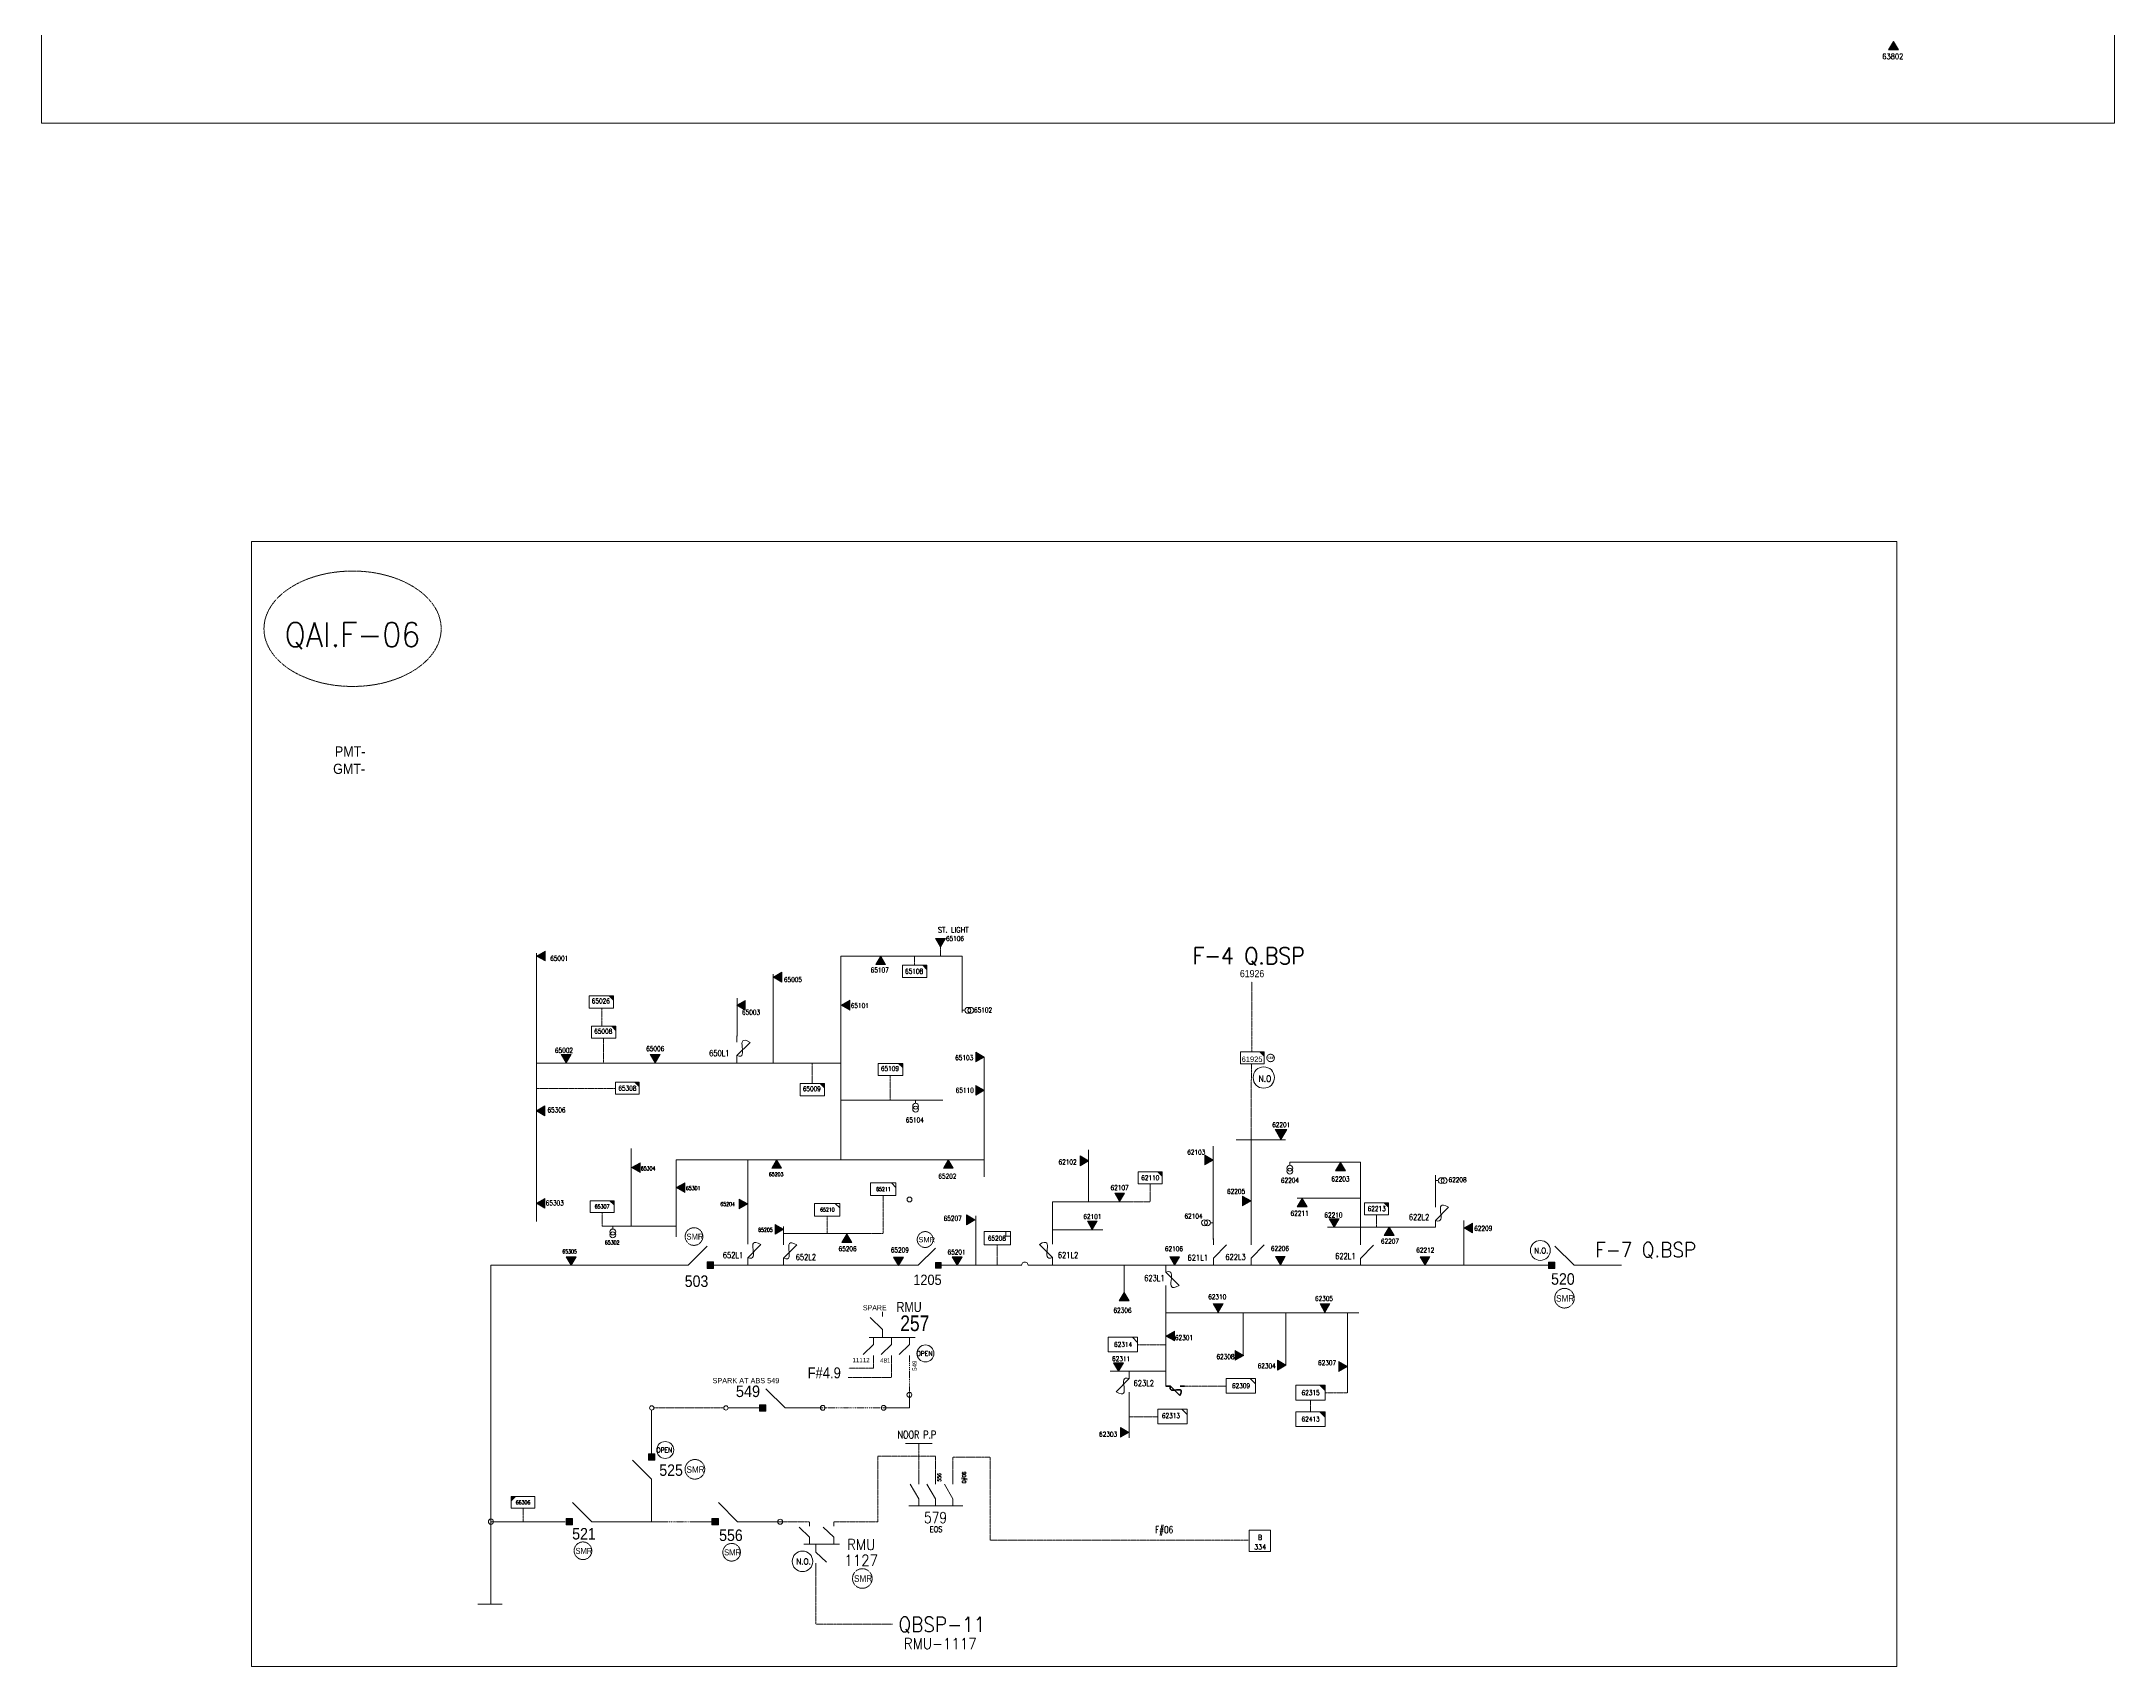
# Model space of a CAD drawing. Header units: metres. Extents: x 65984 to 144644, y -19036 to 23726.
# Drawn here: x 93712 to 95513, y 8435 to 9847 of the extents above; entities that cross this region are included whole.
import ezdxf
from ezdxf.enums import TextEntityAlignment as Align

# ---------------------------------------------------------------- set-up
doc = ezdxf.new("R2010")
doc.units = ezdxf.units.M
doc.header["$MEASUREMENT"] = 0
doc.linetypes.add('DGN Style 3', pattern=[0.013877, 0, -0.013877])
doc.linetypes.add('DGN Style 4', pattern=[1.6, 0.8, -0.4, 0, -0.4])
doc.layers.get('0').update_dxf_attribs({"color": 95, "lineweight": 40})
for name, color, linetype, lineweight in [('ABS', 7, 'Continuous', 40), ('ABS NUMBER', 112, 'Continuous', 30), ('d_eos', 111, 'Continuous', 40), ('d_eos no', 121, 'Continuous', 40), ('d_switch', 95, 'Continuous', 40), ('d_tf', 1, 'Continuous', 40), ('d_tf no', 6, 'Continuous', 40), ('d_ug cable', 95, 'Continuous', 40), ('d_village name', 7, 'Continuous', 40), ('fedr no', 95, 'Continuous', 40), ('GRID STATION  04', 7, 'Continuous', 40), ('Level 37', 7, 'Continuous', 0), ('O H MAIN FEEDER', 4, 'Continuous', 100), ('SW N O', 114, 'Continuous', 30)]:
    doc.layers.add(name, color=color, linetype=linetype, lineweight=lineweight)
doc.styles.add('NASKHF', font='naskhf.shx', dxfattribs={"height": 8})
doc.styles.add('Style-Arial', font='arial.ttf')
doc.styles.add('Style-ENGINEERING', font='ENGINEERING.shx')
doc.styles.add('Style-msdefault', font='msdefault.shx')
doc.styles.add('Style-simplex', font='simplex.shx')
doc.styles.add('Style-STANDARD', font='STANDARD.shx')

# ---------------------------------------------------------------- blocks, each defined once
blk = doc.blocks.new('*U1303')
at = {"layer": 'd_eos', "color": 7, "linetype": 'Continuous', "lineweight": 13, "ltscale": 0.702598}
for p, q in [((-29.4, 54.9), (-29.3, -54.9)), ((-29.4, 34.8), (-14.7, 34.8)), ((-14.7, 34.8), (14.7, 17.4)), ((14.7, 34.8), (29.4, 34.8)), ((-29.3, -1), (-14.7, -1)), ((-29.3, -34.7), (-14.7, -34.7)), ((-14.7, -1), (0, -9.7)), ((-14.7, -34.7), (0, -43.4)), ((0, -9.7), (14.7, -18.4)), ((14.7, -1), (29.4, -1)), ((14.7, -34.7), (29.4, -34.7)), ((0, -43.4), (14.7, -52.1))]:
    blk.add_line(p, q, dxfattribs=at)
blk = doc.blocks.new('ABS2_1_1')
at = {"color": 0, "linetype": 'ByBlock', "lineweight": -2, "ltscale": 500}
for q in [(-29900, 43500), (0, 0)]:
    blk.add_line((0, 13600), q, dxfattribs=at)
at = {"color": 0, "linetype": 'ByBlock', "lineweight": -2, "ltscale": 500, "flags": 128}
for points in [[(5000, 43600), (-5000, 43600), (-5000, 53600), (5000, 53600)], [(3791, 49653), (3791, 49653), (3791, 49653)]]:
    blk.add_lwpolyline(points, close=True, dxfattribs=at)
at = {"color": 0, "linetype": 'ByBlock', "lineweight": -2, "ltscale": 500}
for points in [[(5000, 43600), (-5000, 43600), (5000, 53600), (-5000, 53600)], [(3791, 49653), (3791, 49653), (3791, 49653)]]:
    blk.add_solid(points, dxfattribs=at)
blk = doc.blocks.new('TF_2_3')
at = {"layer": 'd_village name', "color": 0, "linetype": 'Continuous', "lineweight": -2, "ltscale": 500}
blk.add_line((3150, 2475), (4950, 675), dxfattribs=at)
blk.add_3dface([(-5050, 2475), (4950, 2475), (4950, -2525), (-5050, -2525)], dxfattribs=at)
blk = doc.blocks.new('exist.us-1000kva_1_2')
at = {"layer": 'd_village name', "color": 0, "linetype": 'Continuous', "lineweight": -2, "ltscale": 500, "flags": 128}
blk.add_lwpolyline([(19997, 6459), (16400, 10000), (20000, 10000)], close=True, dxfattribs=at)
at = {"layer": 'd_village name', "color": 0, "linetype": 'Continuous', "lineweight": -2, "ltscale": 500, "extrusion": (0, 0, -1)}
blk.add_solid([(-19997, 6459), (-16400, 10000), (-20000, 10000)], dxfattribs=at)
at = {"layer": 'd_village name', "color": 0, "linetype": 'DGN Style 3', "lineweight": -2, "ltscale": 500, "xscale": 2, "yscale": 2}
blk.add_blockref('TF_2_3', (10100, 5050), dxfattribs=at)
blk = doc.blocks.new('TRANS_2_2')
at = {"color": 0, "linetype": 'Continuous', "lineweight": -2, "ltscale": 500, "flags": 128}
blk.add_lwpolyline([(8668600, 4991700), (8668600, -5008300), (9500, -8300)], close=True, dxfattribs=at)
at = {"color": 0, "linetype": 'Continuous', "lineweight": -2, "ltscale": 500}
blk.add_solid([(8668600, 4991700), (8668600, -5008300), (9500, -8300)], dxfattribs=at)
blk = doc.blocks.new('TFU_1_2')
at = {"layer": 'd_switch', "color": 0, "linetype": 'Continuous', "lineweight": -2, "ltscale": 500}
blk.add_line((0, 5000), (0, 0), dxfattribs=at)
for centre in [(0, 15000), (0, 10000)]:
    blk.add_circle(centre, 5000, dxfattribs=at)
blk = doc.blocks.new('SS_1_2')
at = {"layer": 'd_village name', "color": 0, "linetype": 'ByBlock', "lineweight": -2, "ltscale": 500, "flags": 128}
blk.add_lwpolyline([(3475, 2125), (5225, 2125), (5225, 375)], close=True, dxfattribs=at)
at = {"layer": 'd_village name', "color": 0, "linetype": 'ByBlock', "lineweight": -2, "ltscale": 500, "extrusion": (0, 0, -1)}
blk.add_solid([(-3475, 2125), (-5225, 2125), (-5225, 375)], dxfattribs=at)
at = {"layer": 'd_village name', "color": 0, "linetype": 'ByBlock', "lineweight": -2, "ltscale": 500}
blk.add_3dface([(-4775, 2125), (5225, 2125), (5225, -2875), (-4775, -2875)], dxfattribs=at)
blk = doc.blocks.new('TF3_3_2')
at = {"layer": 'd_village name', "color": 0, "linetype": 'Continuous', "lineweight": -2, "ltscale": 500}
for p, q in [((5650, 4500), (9150, 4500)), ((9150, 4500), (9150, 1000))]:
    blk.add_line(p, q, dxfattribs=at)
at = {"layer": 'd_village name', "color": 0, "linetype": 'Continuous', "lineweight": -2, "ltscale": 500, "flags": 128}
blk.add_lwpolyline([(9150, 1000), (5650, 1000), (5650, 4500)], dxfattribs=at)
at = {"layer": 'd_village name', "color": 0, "linetype": 'Continuous', "lineweight": -2, "ltscale": 500}
blk.add_3dface([(-10850, 4500), (9150, 4500), (9150, -5500), (-10850, -5500)], dxfattribs=at)
blk = doc.blocks.new('FUSE01_1')
at = {"color": 0, "linetype": 'ByBlock', "lineweight": -2, "ltscale": 500}
blk.add_line((0, -8575), (0, -11275), dxfattribs=at)
at = {"color": 0, "linetype": 'ByBlock', "lineweight": -2, "ltscale": 500, "flags": 128}
blk.add_lwpolyline([(0, 25), (0, -2875), (-5600, -8475)], dxfattribs=at)
at = {"color": 0, "linetype": 'ByBlock', "lineweight": -2, "ltscale": 500}
blk.add_open_spline([(-5600, -8475), (1700, -12675), (-5800, -675), (0, -2875)], degree=3, dxfattribs=at)
blk = doc.blocks.new('TFU_2_2')
at = {"layer": 'd_switch', "color": 0, "linetype": 'Continuous', "lineweight": -2, "ltscale": 500}
blk.add_line((0, 5000), (0, 0), dxfattribs=at)
for centre in [(0, 15000), (0, 10000)]:
    blk.add_circle(centre, 5000, dxfattribs=at)
blk = doc.blocks.new('*U1304')
at = {"color": 5, "linetype": 'Continuous', "lineweight": 13, "ltscale": 0.002048}
blk.add_line((-13.4, 14.5), (-13.4, 27.4), dxfattribs=at)
at = {"color": 5, "linetype": 'Continuous', "lineweight": 13, "ltscale": 0.426762}
for p, q in [((-13.4, -25.4), (-13.4, -17)), ((-13.4, -27.5), (-13.4, -19.4))]:
    blk.add_line(p, q, dxfattribs=at)
at = {"color": 5, "linetype": 'Continuous', "lineweight": 13, "ltscale": 0.002048, "flags": 128}
blk.add_lwpolyline([(-13.4, -26.8), (-13.4, -12.9), (13.4, 14)], dxfattribs=at)
blk = doc.blocks.new('*U1305')
at = {"color": 7, "linetype": 'Continuous', "lineweight": 13, "ltscale": 0.002048}
blk.add_line((-13.4, 14.5), (-13.4, 27.4), dxfattribs=at)
at = {"color": 7, "linetype": 'Continuous', "lineweight": 13, "ltscale": 0.002048, "flags": 128}
for points in [[(-13.4, -26.8), (-13.4, -12.9), (13.4, 14)], [(-13.4, -27.5), (-13.4, -16.7)]]:
    blk.add_lwpolyline(points, dxfattribs=at)
blk = doc.blocks.new('*U1306')
at = {"color": 7, "linetype": 'Continuous', "lineweight": 13, "ltscale": 0.002048}
blk.add_line((-13.4, 14.3), (-13.4, 27.2), dxfattribs=at)
at = {"color": 7, "linetype": 'Continuous', "lineweight": 13, "ltscale": 0.002048, "flags": 128}
blk.add_lwpolyline([(-13.4, -27), (-13.4, -13.1), (13.4, 13.8)], dxfattribs=at)
at = {"color": 7, "linetype": 'Continuous', "lineweight": 13, "ltscale": 0.426762, "flags": 128}
blk.add_lwpolyline([(-13.4, -27.2), (-13.4, -20.2)], dxfattribs=at)
blk = doc.blocks.new('*U1307')
at = {"layer": 'd_eos', "color": 7, "linetype": 'Continuous', "lineweight": 13, "ltscale": 0.759139}
for p, q in [((2.8, 10.6), (-4, 17.6)), ((-4.6, 10.6), (-7.5, 10.6)), ((2.8, -1.6), (-4, 5.5)), ((7.5, 10.6), (2.8, 10.6)), ((7.5, 13.7), (7.5, -17.6)), ((-4.6, -1.6), (-7.5, -1.6)), ((-4.6, -13.7), (-7.5, -13.7)), ((2.8, -13.7), (-4, -6.7)), ((7.5, -1.6), (2.8, -1.6)), ((7.5, -13.7), (2.8, -13.7))]:
    blk.add_line(p, q, dxfattribs=at)
blk = doc.blocks.new('*U3827')
at = {"layer": 'SW N O', "color": 3, "lineweight": 13, "ltscale": 0.426762}
blk.add_circle((0, 0), 16.8, dxfattribs=at)
at = {"layer": 'SW N O', "color": 3, "lineweight": 13, "style": 'Style-STANDARD'}
blk.add_text('N.O.', height=9.6, dxfattribs=at).set_placement((1.7, -0.2), align=Align.MIDDLE_CENTER)
blk = doc.blocks.new('*U3891')
at = {"layer": 'SW N O', "color": 3, "lineweight": 13, "ltscale": 0.426762}
blk.add_circle((0, 0), 16.8, dxfattribs=at)
at = {"layer": 'SW N O', "color": 3, "lineweight": 13, "insert": (1.7, -1.8), "char_height": 9.6, "attachment_point": 5, "line_spacing_factor": 0.6, "style": 'Style-STANDARD'}
blk.add_mtext('N.O', dxfattribs=at)
blk = doc.blocks.new('*U4004')
at = {"layer": 'SW N O', "color": 3, "lineweight": 13, "extrusion": (0, 0, -1)}
blk.add_circle((0, 0), 16.8, dxfattribs=at)
at = {"layer": 'SW N O', "color": 3, "lineweight": 13, "extrusion": (0, 0, -1), "style": 'Style-STANDARD'}
blk.add_text('OPEN', height=9.6, dxfattribs=at).set_placement((-1.7, -0.2), align=Align.MIDDLE_CENTER)
blk = doc.blocks.new('*U4262')
at = {"layer": 'SW N O', "color": 3, "lineweight": 13, "ltscale": 0.426762}
blk.add_circle((0, 0), 16.8, dxfattribs=at)
at = {"layer": 'SW N O', "color": 3, "lineweight": 13, "style": 'Style-STANDARD'}
blk.add_text('N.O.', height=9.6, dxfattribs=at).set_placement((1.7, -0.2), align=Align.MIDDLE_CENTER)

msp = doc.modelspace()

# ---------------------------------------------------------------- linework, layer by layer
at = {"color": 5, "linetype": 'Continuous', "lineweight": 13, "ltscale": 0.426762}
for p, q in [((94406.2, 8875.5), (94406.2, 9052.4)), ((94511.6, 9052.4), (94511.6, 9003.4)), ((94347.3, 8959.5), (94347.3, 9036.8)), ((94316, 8982.8), (94316, 9015.8)), ((94141.7, 8959.5), (94141.7, 8821.7)), ((94530.8, 8875.5), (94530.8, 8964.8)), ((94406.2, 8927.1), (94494.9, 8927.1)), ((94224.1, 8817.8), (94224.1, 8885.1)), ((94621.5, 8839), (94621.5, 8884)), ((94729.9, 8806), (94729.9, 8887.2)), ((94749.8, 8892.8), (94792.6, 8892.8)), ((94263.1, 8875.5), (94263.1, 8808.3)), ((94857.8, 8842.1), (94802.7, 8842.1)), ((94263.1, 8817.8), (94198.7, 8817.8)), ((94356.5, 8805.8), (94356.5, 8817.5)), ((94356.5, 8811.3), (94429.3, 8811.3)), ((94523.4, 8783.7), (94523.4, 8826.8)), ((94857.8, 8816.9), (94829.1, 8816.9)), ((94857.8, 8803.1), (94857.8, 8817.1)), ((94947.6, 8783.7), (94947.6, 8822.6)), ((94652.5, 8783.7), (94652.5, 8760.2)), ((94755.9, 8742.5), (94755.9, 8705.2)), ((94793, 8742.5), (94793, 8696.5)), ((94846.4, 8742.5), (94846.4, 8673)), ((94656.9, 8691.5), (94656.9, 8687)), ((94656.9, 8670.1), (94656.9, 8633.7))]:
    msp.add_line(p, q, dxfattribs=at)
at = {"color": 5, "linetype": 'DGN Style 3', "lineweight": 13}
for p, q in [((94470.3, 9052.7), (94470.3, 9044.4)), ((94492.8, 9060.2), (94492.8, 9052.4)), ((94198.5, 8991.6), (94198.5, 9007.1)), ((94200, 8959.5), (94200, 8981)), ((94381.3, 8941.6), (94381.3, 8959.5)), ((94762.8, 8901.3), (94763, 8958.8)), ((94210.3, 8937.4), (94141.7, 8937.4)), ((94449.2, 8927.1), (94449.2, 8948.6)), ((94198.7, 8817.8), (94198.7, 8829.5)), ((94871.7, 8817.2), (94871.7, 8827.6)), ((94542.2, 8783.7), (94542.2, 8801.6)), ((94688.7, 8714.6), (94664.2, 8714.6)), ((94704.9, 8678.6), (94741, 8678.6)), ((94827.2, 8673), (94846.4, 8673)), ((94243.7, 8659.8), (94304.4, 8659.7)), ((94656.9, 8651.9), (94681.6, 8651.9)), ((94130.1, 8560.9), (94130.1, 8572.5)), ((94379, 8560.9), (94354.1, 8560.9)), ((94438.3, 8560.9), (94400, 8560.9)), ((94760.3, 8544.7), (94536.1, 8544.7))]:
    msp.add_line(p, q, dxfattribs=at)
at = {"color": 22, "linetype": 'DGN Style 3', "lineweight": 13}
msp.add_line((94763.5, 9030.1), (94763.5, 8969.1), dxfattribs=at)
at = {"color": 7, "linetype": 'Continuous', "lineweight": 13}
msp.add_line((94485.5, 8628.9), (94462.4, 8628.9), dxfattribs=at)
at = {"color": 5, "linetype": 'Continuous', "lineweight": 13, "ltscale": 0.426762, "flags": 128}
for points in [[(94406.2, 8959.5), (94141.7, 8959.5), (94141.7, 9055)], [(94406.2, 9052.4), (94511.6, 9052.4)], [(94325.3, 8806.3), (94325.3, 8875.5), (94263.1, 8875.5)], [(94325.3, 8875.5), (94530.8, 8875.5), (94530.8, 8860.5)], [(94857.8, 8813.1), (94857.8, 8873.2), (94796.4, 8873.2)], [(94922.9, 8836.7), (94922.9, 8862)], [(94590.2, 8806.8), (94590.2, 8839), (94656.7, 8839)], [(94590.2, 8806.8), (94590.2, 8814.6), (94633.8, 8814.6)], [(94857.8, 8816.9), (94923, 8816.9)], [(94688.7, 8764.5), (94688.7, 8678.6)], [(94688.7, 8691.6), (94640.4, 8691.6)]]:
    msp.add_lwpolyline(points, dxfattribs=at)
at = {"color": 5, "linetype": 'DGN Style 3', "lineweight": 13, "flags": 128}
for points in [[(94675, 8854.6), (94675, 8839), (94656.7, 8839)], [(94429.3, 8811.3), (94443.1, 8811.3), (94443.1, 8844.4)], [(94394.4, 8811.3), (94394.4, 8826.6)], [(94488.4, 8599.7), (94488.4, 8617.7), (94438.3, 8617.7), (94438.3, 8560.9)], [(94474, 8599.7), (94474, 8628.9)], [(94503.6, 8599.7), (94503.6, 8617), (94536.1, 8617), (94536.1, 8544.7)]]:
    msp.add_lwpolyline(points, dxfattribs=at)
at = {"color": 7, "linetype": 'Continuous', "lineweight": 13, "ltscale": 0.426762, "flags": 128}
msp.add_lwpolyline([(94590.2, 8783.7), (94590.2, 8787.2)], dxfattribs=at)
at = {"color": 7, "linetype": 'DGN Style 3', "lineweight": 13, "flags": 128}
msp.add_lwpolyline([(94384.6, 8524.9), (94384.6, 8471.8), (94451.2, 8471.8)], dxfattribs=at)
at = {"layer": 'd_eos', "color": 7, "linetype": 'Continuous', "lineweight": 13, "ltscale": 0.964951}
for p, q in [((94442.3, 8727.9), (94431.7, 8738.2)), ((94442.3, 8739.2), (94442.3, 8743.4)), ((94442.3, 8720.9), (94442.3, 8727.9))]:
    msp.add_line(p, q, dxfattribs=at)
at = {"layer": 'd_eos', "color": 2, "linetype": 'Continuous', "lineweight": 13, "ltscale": 0.824313}
for p, q in [((94379, 8557), (94379, 8560.6)), ((94400, 8556.9), (94400, 8560.6)), ((94379.1, 8547.4), (94370, 8556.2)), ((94405.1, 8541.4), (94374.1, 8541.4)), ((94379.1, 8541.4), (94379.1, 8547.4)), ((94384.6, 8541.4), (94384.6, 8534.5)), ((94400, 8547.4), (94391, 8556.1)), ((94400, 8541.4), (94400, 8547.4)), ((94384.6, 8534.5), (94393.7, 8525.7)), ((94384.6, 8524.9), (94384.6, 8521.3))]:
    msp.add_line(p, q, dxfattribs=at)
at = {"layer": 'd_tf no', "color": 5, "linetype": 'Continuous', "lineweight": 13, "ltscale": 0.426762}
msp.add_line((94688.6, 8742.5), (94856.4, 8742.5), dxfattribs=at)
at = {"layer": 'd_ug cable', "color": 5, "linetype": 'DGN Style 4', "lineweight": 13}
msp.add_line((94276.2, 8560.9), (94252.5, 8560.9), dxfattribs=at)
at = {"layer": 'd_ug cable', "color": 98, "linetype": 'DGN Style 3', "lineweight": 13, "flags": 128}
for points in [[(94434.7, 8701.7), (94434.7, 8694.3)], [(94450.3, 8701.7), (94450.3, 8686.3)], [(94450.2, 8686.3), (94412.7, 8686.3)], [(94434.7, 8694.3), (94413.1, 8694.3)]]:
    msp.add_lwpolyline(points, dxfattribs=at)
at = {"layer": 'd_ug cable', "color": 5, "linetype": 'DGN Style 4', "lineweight": 13, "flags": 128}
for points in [[(94465.9, 8703.8), (94465.9, 8671.1), (94466.3, 8671.1)], [(94443.4, 8659.8), (94390.6, 8659.8)]]:
    msp.add_lwpolyline(points, dxfattribs=at)
at = {"layer": 'd_ug cable', "color": 5, "linetype": 'DGN Style 3', "lineweight": 13, "flags": 128}
msp.add_lwpolyline([(94814.4, 8666.6), (94814.4, 8656.3)], dxfattribs=at)
at = {"layer": 'd_ug cable', "color": 2, "linetype": 'DGN Style 3', "lineweight": 13}
msp.add_circle((94779.7, 8963.9), 3.26, dxfattribs=at)
at = {"layer": 'd_ug cable', "color": 1, "linetype": 'DGN Style 3', "lineweight": 13}
for centre, radius in [((94278.6, 8808.7), 7.67), ((94479.5, 8806.1), 6.9), ((95035.1, 8755.1), 8.52), ((94279.4, 8606.4), 8.52), ((94182.1, 8535.6), 7.67), ((94311.3, 8534.3), 7.67), ((94424.9, 8511.5), 8.52)]:
    msp.add_circle(centre, radius, dxfattribs=at)
at = {"layer": 'fedr no', "color": 82, "linetype": 'DGN Style 3', "lineweight": 13, "true_color": 0x1dc70e}
msp.add_ellipse((93981.9, 9336.9), major_axis=(77, 0), ratio=0.651175, dxfattribs=at)
at = {"layer": 'GRID STATION  04', "color": 5, "linetype": 'Continuous', "lineweight": 13, "ltscale": 0.588932, "flags": 128}
msp.add_lwpolyline([(94779.5, 8553.4), (94761.2, 8553.4), (94761.2, 8535), (94779.5, 8535)], close=True, dxfattribs=at)
at = {"layer": 'O H MAIN FEEDER', "color": 5, "lineweight": 13, "ltscale": 0.426762}
for p, q in [((94102.1, 8783.7), (94266.6, 8783.8)), ((94295.7, 8783.7), (94469.8, 8783.7)), ((94490.7, 8783.7), (94563.4, 8783.7)), ((94568.9, 8783.7), (95020.8, 8783.7)), ((95050.2, 8783.7), (95084.5, 8783.7)), ((94241.8, 8657.9), (94241.8, 8618.1)), ((94241.8, 8590.4), (94241.8, 8560.9)), ((94252.5, 8560.9), (94196.3, 8560.9)), ((94294.3, 8560.9), (94276.2, 8560.9)), ((94090.7, 8489.1), (94111.9, 8489.1))]:
    msp.add_line(p, q, dxfattribs=at)
at = {"layer": 'O H MAIN FEEDER', "color": 140, "lineweight": 13, "ltscale": 0.498271, "flags": 128}
for points in [[(93711.5, 10760), (95513.1, 10760), (95513.1, 9776.3), (93711.5, 9776.3)], [(93894.2, 8435), (95323.8, 8435), (95323.8, 9412.6), (93894.2, 9412.6)]]:
    msp.add_lwpolyline(points, close=True, dxfattribs=at)
at = {"layer": 'O H MAIN FEEDER', "color": 5, "lineweight": 13, "ltscale": 0.426762, "flags": 128}
for points in [[(94762.8, 8807.1), (94762.8, 8901.3)], [(94102.1, 8783.7), (94102, 8489.1)], [(94166.6, 8560.9), (94102.1, 8560.9)], [(94354.3, 8560.9), (94323.4, 8560.9)]]:
    msp.add_lwpolyline(points, dxfattribs=at)
at = {"layer": 'O H MAIN FEEDER', "color": 5, "lineweight": 13, "ltscale": 30, "flags": 128}
for points in [[(94465.9, 8671.1), (94465.9, 8659.8), (94443.4, 8659.8)], [(94335.5, 8659.8), (94308.2, 8659.8)], [(94390.6, 8659.8), (94361.6, 8659.8)]]:
    msp.add_lwpolyline(points, dxfattribs=at)
at = {"layer": 'O H MAIN FEEDER', "color": 5, "lineweight": 13, "ltscale": 0.498271}
for centre in [(94465.9, 8840.9), (94465.8, 8671.1), (94390.5, 8659.8), (94443.4, 8659.8)]:
    msp.add_circle(centre, 2.09, dxfattribs=at)
at = {"layer": 'O H MAIN FEEDER', "color": 5, "lineweight": 13, "ltscale": 0.448444}
for centre in [(94241.9, 8659.8), (94306.3, 8659.7)]:
    msp.add_circle(centre, 1.88, dxfattribs=at)
at = {"layer": 'O H MAIN FEEDER', "color": 5, "lineweight": 13, "ltscale": 0.426762}
for centre in [(94102.1, 8560.9), (94353.5, 8560.8)]:
    msp.add_circle(centre, 2.21, dxfattribs=at)
msp.add_arc((94566.1, 8783.8), 2.77, 359.5975, 181.4893, dxfattribs=at)

# ---------------------------------------------------------------- block references
at = {"color": 5, "linetype": 'Continuous', "lineweight": 13, "ltscale": 0.556508, "xscale": 0.002118508137390746, "yscale": 0.002118508137390746, "zscale": 0.002441080165275587}
for p in [(94470, 9039.9), (94197.6, 9013.4), (94199.7, 8987.1), (94448.9, 8954.7), (94381, 8937.1)]:
    msp.add_blockref('SS_1_2', p, dxfattribs=at)
at = {"color": 5, "linetype": 'Continuous', "lineweight": 13, "ltscale": 0.426762}
for name, p, xscale, yscale, zscale, rotation in [('TFU_1_2', (94511.5, 9005.3), 0.0005121147199878851, 0.0005121147199878851, 0.0005121147199878851, 269.9999999999999), ('FUSE01_1', (94315.9, 8960.1), 0.00204845887995154, 0.00204845887995154, 0.00204845887995154, 179.9999999999997), ('TFU_1_2', (94471.2, 8927.1), 0.0005121147199878851, 0.0005121147199878851, 0.0005121147199878851, 179.9999999999999), ('TFU_2_2', (94796.4, 8873.2), 0.0005121147199878851, 0.0005121147199878851, 0.0005121147199878851, 179.9999999999999), ('TFU_2_2', (94922.9, 8857.3), 0.0005121147199878851, 0.0005121147199878851, 0.0005121147199878851, 269.9999999999999), ('TFU_1_2', (94208, 8817.8), 0.0005121147199878851, 0.0005121147199878851, 0.0005121147199878851, 179.9999999999999), ('TFU_2_2', (94729.9, 8820.7), 0.0005121147199878851, 0.0005121147199878851, 0.0005121147199878851, 89.9999999999999)]:
    msp.add_blockref(name, p, dxfattribs=dict(at, xscale=xscale, yscale=yscale, zscale=zscale, rotation=rotation))
at = {"color": 2, "linetype": 'DGN Style 3', "lineweight": 13, "ltscale": 0.547401, "xscale": 0.001034471729073227, "yscale": 0.001034471729073227, "zscale": 0.001220540082637794, "rotation": 359.9999999999999}
msp.add_blockref('exist.us-1000kva_1_2', (94753.4, 8958.8), dxfattribs=at)
at = {"color": 5, "linetype": 'DGN Style 3', "lineweight": 13, "ltscale": 0.547401, "xscale": 0.001034471729073227, "zscale": 0.001220540082637794}
for p, yscale, rotation in [((94210.3, 8932.4), 0.001034471729073227, 359.9999999999999), ((94664.7, 8854.6), 0.001034471729073227, 359.9999999999999), ((94188.4, 8829.5), 0.001034471729073227, 359.9999999999999), ((94861.4, 8827.6), 0.001034471729073227, 359.9999999999999), ((94140.4, 8572.5), -0.001034471729073227, 180.0000000000001)]:
    msp.add_blockref('exist.us-1000kva_1_2', p, dxfattribs=dict(at, yscale=yscale, rotation=rotation))
at = {"color": 5, "linetype": 'DGN Style 3', "lineweight": 13, "ltscale": 0.569647, "xscale": 0.00219941988647052, "yscale": 0.00219941988647052, "zscale": 0.002441080165275587, "rotation": 359.9999999999999}
for p in [(94443.2, 8849.9), (94394.5, 8832.1)]:
    msp.add_blockref('TF_2_3', p, dxfattribs=at)
at = {"color": 7, "linetype": 'Continuous', "lineweight": 13, "ltscale": 0.426762, "xscale": 0.00204845887995154, "zscale": 0.00204845887995154}
for p, yscale, rotation in [((94922.9, 8816.8), 0.00204845887995154, 179.9999999999997), ((94325.3, 8784.4), 0.00204845887995154, 179.9999999999997), ((94356.5, 8784), 0.00204845887995154, 179.9999999999398), ((94688.7, 8783.6), -0.00204845887995154, 180.0000000000004), ((94656.9, 8691.1), 0.00204845887995154, 359.9999999999997)]:
    msp.add_blockref('FUSE01_1', p, dxfattribs=dict(at, yscale=yscale, rotation=rotation))
at = {"color": 5, "linetype": 'Continuous', "lineweight": 13, "ltscale": 0.587287, "xscale": 0.001150235713568434, "yscale": 0.001150235713568434, "zscale": 0.001220227624376638, "rotation": 359.9999999999999}
msp.add_blockref('TF3_3_2', (94543.2, 8807.9), dxfattribs=at)
at = {"color": 7, "linetype": 'Continuous', "lineweight": 13, "ltscale": 0.426762}
for name, p, xscale, yscale, zscale in [('FUSE01_1', (94590.2, 8784.5), 0.00204845887995154, -0.00204845887995154, 0.00204845887995154), ('*U1306', (94863.5, 8795.3), 0.4267622666565712, 0.4267622666565712, 0.4267622666565712)]:
    msp.add_blockref(name, p, dxfattribs=dict(at, xscale=xscale, yscale=yscale, zscale=zscale))
at = {"color": 5, "linetype": 'Continuous', "lineweight": 13, "ltscale": 0.426762, "xscale": 0.4267622666565712, "yscale": 0.4267622666565712, "zscale": 0.4267622666565712}
msp.add_blockref('*U1304', (94735.7, 8795.4), dxfattribs=at)
at = {"color": 7, "linetype": 'Continuous', "lineweight": 13, "ltscale": 0.002048, "xscale": 0.4267622666565712, "yscale": 0.4267622666565712, "zscale": 0.4267622666565712}
msp.add_blockref('*U1305', (94768.5, 8795.4), dxfattribs=at)
at = {"color": 5, "linetype": 'DGN Style 3', "lineweight": 13, "ltscale": 0.630024, "xscale": 0.002559601588154855, "yscale": 0.002559601588154855, "zscale": 0.002441080165275587, "rotation": 359.9999999999999}
for p in [(94651.5, 8714.9), (94754, 8679), (94694.6, 8652.3)]:
    msp.add_blockref('TF_2_3', p, dxfattribs=at)
at = {"color": 5, "linetype": 'Continuous', "lineweight": 106, "ltscale": 0.341073, "xscale": 0.001431493800723194, "yscale": 0.001431493800723194, "zscale": 0.00204845887995154, "rotation": 89.99999999999962}
msp.add_blockref('FUSE01_1', (94688.7, 8678.6), dxfattribs=at)
at = {"color": 5, "linetype": 'DGN Style 3', "lineweight": 13, "ltscale": 0.630396, "xscale": 0.001280917013912203, "yscale": 0.001280917013912203, "zscale": 0.001280917013912203, "rotation": 359.9999999999999}
for p in [(94801.5, 8666.6), (94801.5, 8643.5)]:
    msp.add_blockref('exist.us-1000kva_1_2', p, dxfattribs=at)
at = {"layer": 'ABS', "color": 2, "linetype": 'Continuous', "lineweight": 13, "ltscale": 0.829472, "xscale": 0.000555747191877611, "zscale": 0.0003680335276451397}
for p, yscale, rotation in [((94265.9, 8783.8), 0.000555747191877611, 269.9999999999996), ((95051, 8783.7), -0.0005557471918776113, 270.0000000000004), ((94241.8, 8590.2), 0.000555747191877611, 359.9999999999996), ((94197.3, 8560.9), -0.0005557471918776113, 270.0000000000005), ((94324, 8560.9), -0.0005557471918776113, 270.0000000000004)]:
    msp.add_blockref('ABS2_1_1', p, dxfattribs=dict(at, yscale=yscale, rotation=rotation))
at = {"layer": 'ABS', "color": 2, "linetype": 'Continuous', "lineweight": 13, "ltscale": 0.746525, "xscale": 0.0005001724726898499, "yscale": 0.0005001724726898499, "zscale": 0.0003312301748806258, "rotation": 269.9999999999996}
msp.add_blockref('ABS2_1_1', (94466.6, 8783.7), dxfattribs=at)
at = {"layer": 'ABS', "color": 7, "linetype": 'Continuous', "lineweight": 13, "ltscale": 0.829472, "xscale": 0.000555747191877611, "yscale": -0.0005557471918776113, "zscale": 0.0003680335276451397, "rotation": 270.0000000000002}
msp.add_blockref('ABS2_1_1', (94365.3, 8659.8), dxfattribs=at)
at = {"layer": 'd_eos', "color": 7, "linetype": 'Continuous', "lineweight": 13, "ltscale": 0.759139, "xscale": 1.283856626138869, "yscale": 1.283856626138869, "zscale": 1.283856626138869, "rotation": 90.00000000000004}
msp.add_blockref('*U1307', (94448.3, 8711.3), dxfattribs=at)
at = {"layer": 'd_eos', "color": 7, "linetype": 'Continuous', "lineweight": 13, "ltscale": 0.702598, "extrusion": (0, 0, -1), "xscale": 0.4267622666565712, "yscale": 0.4267622666565712, "zscale": 0.4267622666565712, "rotation": 89.99999999999993}
msp.add_blockref('*U1303', (-94488.8, 8587.1), dxfattribs=at)
at = {"layer": 'd_tf', "color": 251, "linetype": 'Continuous', "lineweight": 13, "ltscale": 0.426762, "xscale": 8.535245333131417e-07, "yscale": 8.535245333131417e-07, "zscale": 8.535245333131417e-07, "rotation": 269.9999999999999}
msp.add_blockref('TRANS_2_2', (95321, 9847.3), dxfattribs=at)
at = {"layer": 'd_tf', "color": 5, "linetype": 'Continuous', "lineweight": 13, "ltscale": 0.426762, "xscale": 8.535245333131417e-07, "yscale": 8.535245333131417e-07, "zscale": 8.535245333131417e-07}
for p, rotation in [((94492.8, 9060.2), 89.9999999999997), ((94440.9, 9052.4), 269.9999999999999), ((94167.5, 8959.5), 90.0000000000002), ((94244.8, 8959.5), 90.0000000000002), ((94530.8, 8964.7), 179.9999999999999), ((94530.8, 8935.8), 179.9999999999999), ((94350.4, 8875.5), 270.0000000000007), ((94499.6, 8875.5), 270.0000000000007), ((94621.5, 8874.5), 180.000000000001), ((94729.8, 8875.2), 179.9999999999999), ((94840.5, 8873.1), 270), ((94648.5, 8839), 90.00000000000021), ((94325.3, 8837), 180.000000000001), ((94762.8, 8839.6), 179.9999999999999), ((94807.2, 8841.9), 270), ((94356.5, 8815), 180.0000000000007), ((94411.4, 8810.8), 270.0000000000003), ((94522.8, 8823.2), 180.000000000001), ((94624.7, 8814.6), 90.00000000000021), ((94834.9, 8816.6), 90.000000000001), ((94882.8, 8816.9), 270), ((94171.8, 8783.8), 90.00000000000037), ((94456.3, 8783.5), 90.000000000001), ((94507.3, 8783.7), 90.000000000001), ((94696.3, 8783.7), 90.00000000000021), ((94788.2, 8783.9), 90.00000000000021), ((94913.9, 8783.7), 89.99999999999999), ((94652.5, 8760.2), 270), ((94734.1, 8742.7), 90.00000000000021), ((94826.9, 8742.7), 90.00000000000021), ((94756.3, 8705.4), 179.9999999999999), ((94647.5, 8691.6), 90.00000000000024), ((94793, 8696.9), 179.9999999999999), ((94846.4, 8695.7), 180), ((94656.6, 8638.5), 179.9999999999998)]:
    msp.add_blockref('TRANS_2_2', p, dxfattribs=dict(at, rotation=rotation))
for p in [(94141.8, 9052.5), (94347.6, 9034.1), (94315.7, 9009.7), (94406.5, 9009.8), (94141.7, 8917.9), (94224.3, 8868.6), (94263.1, 8851.2), (94141.7, 8837.6), (94947.8, 8816.2), (94688.7, 8722.2)]:
    msp.add_blockref('TRANS_2_2', p, dxfattribs=at)
at = {"layer": 'd_tf', "color": 5, "linetype": 'Continuous', "lineweight": 13, "ltscale": 0.480714, "xscale": 1.015379214889518e-06, "yscale": 1.015379214889518e-06, "zscale": 8.535245333131417e-07, "rotation": 89.99999999999999}
msp.add_blockref('TRANS_2_2', (94788.7, 8892.9), dxfattribs=at)
at = {"layer": 'd_tf', "color": 5, "linetype": 'Continuous', "lineweight": 13, "ltscale": 0.283977, "xscale": 4.260358279019461e-07, "yscale": 4.260358279019461e-07, "zscale": 8.535245333131417e-07, "rotation": 89.99999999999999}
msp.add_blockref('TRANS_2_2', (94834.9, 8816.6), dxfattribs=at)
at = {"layer": 'SW N O', "color": 3, "lineweight": 13, "xscale": 0.5520764147734872, "yscale": 0.5520764147734872, "zscale": 0.5520764147734872, "rotation": 359.9999999999999}
msp.add_blockref('*U3891', (94773.8, 8946.9), dxfattribs=at)
at = {"layer": 'SW N O', "color": 3, "lineweight": 13}
for name, p, xscale, yscale, zscale in [('*U3827', (95014.1, 8796.6), 0.512960202895507, 0.512960202895507, 0.512960202895507), ('*U4262', (94372.9, 8526.4), 0.5313391478628682, 0.5313391478628682, 0.5313391478628682)]:
    msp.add_blockref(name, p, dxfattribs=dict(at, xscale=xscale, yscale=yscale, zscale=zscale))
at = {"layer": 'SW N O', "color": 3, "lineweight": 13, "extrusion": (0, 0, -1), "xscale": 0.4379763909181025, "yscale": 0.4379763909181025, "zscale": 0.4379763909181025}
for p in [(-94479.7, 8707.1), (-94253.6, 8623.2)]:
    msp.add_blockref('*U4004', p, dxfattribs=at)

# ---------------------------------------------------------------- texts
at = {"color": 5, "linetype": 'Continuous', "lineweight": 13, "width": 0.833333}
for s, height, style, p in [('65106', 4.17, 'Style-simplex', (94505.4, 9067.7)), ('65001', 4.17, 'Style-simplex', (94161.5, 9050.5)), ('65005', 4.17, 'Style-simplex', (94364.6, 9032)), ('65107', 4.17, 'Style-simplex', (94440, 9040.3)), ('65108', 4.17, 'Style-simplex', (94469.9, 9039.2)), ('65026', 4.17, 'Style-simplex', (94197.6, 9013.4)), ('65101', 4.17, 'Style-simplex', (94422.7, 9009.4)), ('65003', 4.17, 'Style-simplex', (94328.2, 9003.6)), ('65102', 4.17, 'Style-simplex', (94529.8, 9005.6)), ('65002', 4.17, 'Style-simplex', (94165.6, 8970.5)), ('65008', 4.17, 'Style-simplex', (94199.7, 8987.1)), ('65006', 4.17, 'Style-simplex', (94244.9, 8972)), ('650L1', 5.12, 'Style-STANDARD', (94300.6, 8968.1)), ('65109', 4.17, 'Style-simplex', (94448.9, 8954.7)), ('65103', 4.17, 'Style-simplex', (94513.4, 8964.1)), ('65308', 4.17, 'Style-simplex', (94220.7, 8937.6)), ('65009', 4.17, 'Style-simplex', (94381, 8937.1)), ('65110', 4.17, 'Style-simplex', (94513.9, 8935.8)), ('65306', 4.17, 'Style-simplex', (94159.1, 8918.7)), ('65104', 4.17, 'Style-simplex', (94470.5, 8910)), ('62201', 4.17, 'Style-simplex', (94788.9, 8905.8)), ('62103', 4.17, 'Style-simplex', (94715.1, 8882)), ('65304', 3.36, 'Style-simplex', (94238.7, 8867.9)), ('65203', 3.36, 'Style-simplex', (94350, 8862.8)), ('62102', 4.17, 'Style-simplex', (94603.3, 8873.5)), ('65301', 3.36, 'Style-simplex', (94277.9, 8850.7)), ('65211', 3.36, 'Style-simplex', (94443.2, 8849.9)), ('65202', 4.17, 'Style-simplex', (94498.8, 8861.1)), ('62107', 4.17, 'Style-simplex', (94648.5, 8851.2)), ('62110', 4.17, 'Style-simplex', (94675.1, 8859.8)), ('62205', 4.17, 'Style-simplex', (94749.7, 8847.9)), ('62204', 4.17, 'Style-simplex', (94796.5, 8857.5)), ('62203', 4.17, 'Style-simplex', (94840.4, 8858.7)), ('62208', 4.17, 'Style-simplex', (94942.2, 8858)), ('65303', 4.17, 'Style-simplex', (94157.6, 8837.9)), ('65307', 3.42, 'Style-simplex', (94198.7, 8834.8)), ('65204', 3.36, 'Style-simplex', (94307.8, 8836.9)), ('65210', 3.36, 'Style-simplex', (94394.5, 8832.1)), ('62101', 4.17, 'Style-simplex', (94624.8, 8826.1)), ('62104', 4.17, 'Style-simplex', (94712.7, 8826.4)), ('62211', 4.17, 'Style-simplex', (94804.9, 8828.9)), ('62210', 4.17, 'Style-simplex', (94834.3, 8827.4)), ('62213', 4.17, 'Style-simplex', (94871.9, 8832.9)), ('65205', 3.36, 'Style-simplex', (94340.7, 8814.5)), ('65207', 4.17, 'Style-simplex', (94503.4, 8824.5)), ('62209', 4.17, 'Style-simplex', (94964.5, 8815.8)), ('65305', 3.36, 'Style-simplex', (94170.5, 8795.7)), ('65302', 3.36, 'Style-simplex', (94207.5, 8803.5)), ('65206', 4.17, 'Style-simplex', (94412.1, 8798.1)), ('65209', 4.17, 'Style-simplex', (94457.5, 8797)), ('65201', 4.17, 'Style-simplex', (94506.8, 8795.2)), ('65208', 4.17, 'Style-simplex', (94541.8, 8807.2)), ('62106', 4.17, 'Style-simplex', (94695.7, 8798.1)), ('621L1', 5.12, 'Style-STANDARD', (94716.4, 8790.3)), ('62206', 4.17, 'Style-simplex', (94787.8, 8798.3)), ('62207', 4.17, 'Style-simplex', (94883.4, 8804.6)), ('62212', 4.17, 'Style-simplex', (94914.1, 8796.9)), ('62310', 4.17, 'Style-simplex', (94733.3, 8756.3)), ('62305', 4.17, 'Style-simplex', (94826.1, 8754.8)), ('62306', 4.17, 'Style-simplex', (94651, 8744.6)), ('62301', 4.17, 'Style-simplex', (94704.4, 8720.8)), ('62311', 4.17, 'Style-simplex', (94649.8, 8702.5)), ('62314', 4.17, 'Style-simplex', (94651.5, 8714.9)), ('62308', 4.17, 'Style-simplex', (94740.5, 8704.3)), ('62304', 4.17, 'Style-simplex', (94776.3, 8696.3)), ('62307', 4.17, 'Style-simplex', (94828.8, 8699)), ('62309', 4.17, 'Style-simplex', (94754, 8679)), ('62315', 4.17, 'Style-simplex', (94814.5, 8673)), ('62313', 4.17, 'Style-simplex', (94693.1, 8653)), ('62413', 4.17, 'Style-simplex', (94814.5, 8650)), ('62303', 4.17, 'Style-simplex', (94638.5, 8636.9)), ('66306', 3.36, 'Style-simplex', (94130, 8577.7))]:
    msp.add_text(s, height=height, dxfattribs=dict(at, style=style)).set_placement(p, align=Align.MIDDLE_CENTER)
at = {"color": 7, "linetype": 'Continuous', "lineweight": 13, "style": 'Style-STANDARD'}
for s, height, width, p in [('622L2', 5.12, 0.833333, (94908.7, 8825.6)), ('652L1', 5.12, 0.833333, (94312.5, 8792.6)), ('652L2', 5.12, 0.833333, (94375.8, 8790.8)), ('621L2', 5.12, 0.833333, (94603.7, 8792.6)), ('622L3', 5.12, 0.833333, (94749.2, 8790.9)), ('622L1', 5.12, 0.833333, (94844.7, 8791.7)), ('623L1', 5.12, 0.833333, (94678.7, 8772.6)), ('623L2', 5.12, 0.833333, (94669.5, 8681.2)), ('F#06', 5.97, 0.857143, (94687.2, 8554))]:
    msp.add_text(s, height=height, dxfattribs=dict(at, width=width)).set_placement(p, align=Align.MIDDLE_CENTER)
at = {"layer": 'ABS NUMBER', "color": 2, "lineweight": 13, "style": 'Style-Arial', "width": 0.88}
for s, height, p in [('503', 10, (94280.8, 8769.9)), ('1205', 9, (94481.5, 8771.1)), ('520', 10, (95033.7, 8771.8)), ('525', 10, (94258.7, 8605.7)), ('521', 10, (94183, 8550.4)), ('556', 10, (94310.7, 8549.1))]:
    msp.add_text(s, height=height, dxfattribs=at).set_placement(p, align=Align.MIDDLE_CENTER)
at = {"layer": 'ABS NUMBER', "color": 7, "lineweight": 13, "style": 'Style-Arial', "width": 0.9}
msp.add_text('549', height=10, dxfattribs=at).set_placement((94336, 8679.2), align=Align.TOP_RIGHT)
at = {"layer": 'd_eos no', "color": 7, "linetype": 'Continuous', "lineweight": 13}
for s, height, style, width, p in [('PMT-', 8.84, 'Style-Arial', 0.88, (93966.5, 9234.7)), ('GMT-', 8.84, 'Style-Arial', 0.88, (93965, 9219.6)), ('SPARE', 4.44, 'Style-msdefault', 0.818182, (94425.4, 8749))]:
    msp.add_text(s, height=height, dxfattribs=dict(at, style=style, width=width)).set_placement(p, align=Align.TOP_LEFT)
at = {"layer": 'd_eos no', "color": 7, "linetype": 'Continuous', "lineweight": 13, "style": 'Style-msdefault'}
for s, height, width, p in [('RMU', 8.8, 0.818182, (94476.5, 8751.9)), ('257', 13.58, 0.833333, (94483.1, 8740.1))]:
    msp.add_text(s, height=height, dxfattribs=dict(at, width=width)).set_placement(p, align=Align.TOP_RIGHT)
at = {"layer": 'd_switch', "color": 98, "linetype": 'Continuous', "lineweight": 13, "style": 'Style-ENGINEERING', "width": 0.921053}
msp.add_text('11112', height=3.8, dxfattribs=at).set_placement((94431.2, 8703.2), align=Align.TOP_RIGHT)
msp.add_text('481', height=3.8, dxfattribs=at).set_placement((94440.4, 8699.1))
at = {"layer": 'd_switch', "color": 5, "linetype": 'Continuous', "lineweight": 13, "style": 'Style-ENGINEERING', "width": 0.921053}
msp.add_text('549', height=3.8, rotation=90, dxfattribs=at).set_placement((94472.2, 8692))
at = {"layer": 'd_tf no', "color": 251, "linetype": 'Continuous', "lineweight": 13, "style": 'Style-STANDARD', "width": 0.909091}
msp.add_text('63802', height=4.69, dxfattribs=at).set_placement((95320.4, 9834.3), align=Align.MIDDLE_CENTER)
at = {"layer": 'd_tf no', "color": 7, "linetype": 'Continuous', "lineweight": 13, "style": 'Style-STANDARD', "width": 0.909091}
msp.add_text('ST. LIGHT', height=4.69, dxfattribs=at).set_placement((94503.9, 9075.2), align=Align.MIDDLE_CENTER)
at = {"layer": 'd_tf no', "color": 7, "linetype": 'Continuous', "lineweight": 40, "style": 'Style-msdefault', "width": 0.909091}
msp.add_text('61926', height=6.25, dxfattribs=at).set_placement((94763.6, 9037.2), align=Align.MIDDLE_CENTER)
at = {"layer": 'd_tf no', "color": 2, "linetype": 'Continuous', "lineweight": 13, "style": 'Style-msdefault', "width": 0.909091}
msp.add_text('61925', height=4.69, dxfattribs=at).set_placement((94763.6, 8962.8), align=Align.MIDDLE_CENTER)
at = {"layer": 'd_tf no', "color": 1, "linetype": 'Continuous', "lineweight": 40, "style": 'Style-msdefault', "width": 0.945946}
msp.add_text('SMR', height=2.11, dxfattribs=at).set_placement((94777, 8965.1), align=Align.TOP_LEFT)
at = {"layer": 'd_tf no', "color": 2, "lineweight": 13, "attachment_point": 1, "style": 'NASKHF'}
for insert, char_height in [((94272.1, 8811.2), 5.152), ((94473.6, 8808.3), 4.637), ((95027.8, 8757.8), 5.724), ((94272.1, 8609.1), 5.724), ((94175.6, 8538.1), 5.152), ((94304.8, 8536.8), 5.152), ((94417.7, 8514.3), 5.724)]:
    msp.add_mtext('\\Fmsdefault;\\H1x;\\W0.925;SMR\\P', dxfattribs=dict(at, insert=insert, char_height=char_height))
at = {"layer": 'd_tf no', "color": 2, "linetype": 'Continuous', "lineweight": 40, "insert": (94294.7, 8685.8), "char_height": 4.596, "attachment_point": 1, "style": 'NASKHF'}
msp.add_mtext('\\Fmsdefault;\\H1x;\\W0.947368;SPARK AT ABS 549', dxfattribs=at)
at = {"layer": 'fedr no', "color": 6, "linetype": 'Continuous', "lineweight": 13, "insert": (93981.9, 9330.7), "char_height": 21.25, "attachment_point": 5, "style": 'Style-STANDARD'}
msp.add_mtext('QAI.F-06', dxfattribs=at)
at = {"layer": 'fedr no', "color": 55, "linetype": 'Continuous', "lineweight": 13, "attachment_point": 5, "style": 'Style-STANDARD'}
for s, insert, char_height in [('F-4 Q.BSP', (94760.7, 9052), 14.33), ('F-7 Q.BSP', (95105.7, 8796.6), 12.9), ('QBSP-11', (94494, 8471), 12.9)]:
    msp.add_mtext(s, dxfattribs=dict(at, insert=insert, char_height=char_height))
at = {"layer": 'GRID STATION  04', "color": 55, "linetype": 'Continuous', "lineweight": 13, "style": 'Style-msdefault', "width": 0.888889}
msp.add_text('F#4.9', height=9.52, dxfattribs=at).set_placement((94377.3, 8695), align=Align.TOP_LEFT)
at = {"layer": 'GRID STATION  04', "color": 5, "linetype": 'Continuous', "lineweight": 13, "style": 'Style-STANDARD'}
for s, p in [('334', (94770.6, 8539)), ('B', (94770.5, 8547.2))]:
    msp.add_text(s, height=4.41, dxfattribs=at).set_placement(p, align=Align.MIDDLE_CENTER)
at = {"layer": 'Level 37', "color": 7, "linetype": 'Continuous', "lineweight": 13, "style": 'Style-STANDARD'}
for s, height, width, p in [('NOOR P.P', 6.49, 0.854701, (94472.3, 8636.5)), ('579', 9.39, 0.909091, (94488.5, 8564.4)), ('EOS', 4.99, 0.854701, (94489, 8554.3))]:
    msp.add_text(s, height=height, dxfattribs=dict(at, width=width)).set_placement(p, align=Align.MIDDLE_CENTER)
at = {"layer": 'Level 37', "color": 2, "linetype": 'Continuous', "lineweight": 13, "style": 'Style-simplex', "width": 0.909091}
for s, p in [('RMU', (94423.9, 8541)), ('1127', (94423.9, 8527.3)), ('RMU-1117', (94492.6, 8454.9))]:
    msp.add_text(s, height=9.39, dxfattribs=at).set_placement(p, align=Align.MIDDLE_CENTER)
at = {"layer": 'Level 37', "color": 7, "linetype": 'Continuous', "lineweight": 13, "char_height": 3.175, "attachment_point": 5, "rotation": 90, "line_spacing_factor": 1.2, "style": 'Style-STANDARD'}
for s, insert in [('\\H1x;\\W0.909091;556', (94491.7, 8599.4)), ('\\P\\H1x;\\W0.909091;Q#06', (94510.7, 8599.3))]:
    msp.add_mtext(s, dxfattribs=dict(at, insert=insert))

doc.saveas('drawing.dxf')
